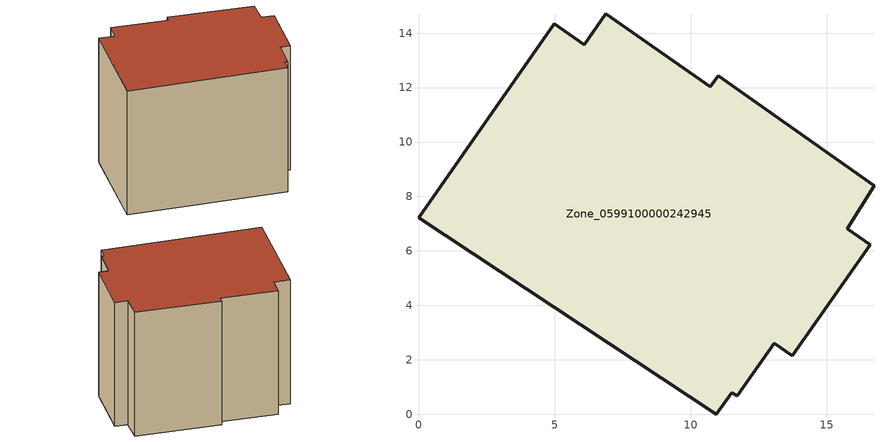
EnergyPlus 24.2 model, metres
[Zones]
Zone_0599100000242945
 floor ground (C_G): 15.75,6.82 16.6,6.23 13.73,2.15 13.08,2.61 11.71,0.67 11.51,0.79 10.94,0 0,7.21 4.99,14.34 6.09,13.57 6.89,14.71 10.73,12.03 11.01,12.44 16.74,8.4 z0
 wall outside (C_F): 16.6,6.23 15.75,6.82 16.74,8.4 11.01,12.44 10.73,12.03 6.89,14.71 6.09,13.57 4.99,14.34 0,7.21 10.94,0 11.51,0.79 11.71,0.67 13.08,2.61 13.73,2.15 16.6,6.23 z0:11.12
 roof outside (C_R): 6.89,14.71 6.09,13.57 4.99,14.34 0,7.21 10.94,0 11.51,0.79 11.71,0.67 13.08,2.61 13.73,2.15 16.6,6.23 15.75,6.82 16.74,8.4 11.01,12.44 10.73,12.03 z11.12
[BUILDING]
Pand.0599100000242945: North Axis=0; Terrain=City; Loads Convergence Tolerance Value=0.04; Temperature Convergence Tolerance Value=0.4; Solar Distribution=FullExterior; Maximum Number of Warmup Days=25; Minimum Number of Warmup Days=1
[Site:Location]
Rotterdam.The.Hague.AP_ZH_NLD Design_Conditions: Latitude=51.96; Longitude=4.45; Time Zone=1; Elevation=-4.5
[SITE:GROUNDTEMPERATURE:BUILDINGSURFACE]
18, 18, 18, 18, 18, 18, 18, 18, 18, 18, 18, 18
[MATERIAL] Thermal Absorptance=0.9; Solar Absorptance=0.7; Visible Absorptance=0.7
Name | Roughness | Thickness | Conductivity | Density | Specific Heat
G.D.1965 | MediumSmooth | 0.15 | 1 | 540 | 1210
F.D.1965 | Rough | 0.3 | 0.857143 | 1920 | 840
R.D.1965 | MediumRough | 0.2 | 0.08 | 1500 | 1000
[CONSTRUCTION]
C_G: G.D.1965
C_F: F.D.1965
C_R: R.D.1965
[ZONE]
Zone_0599100000242945: Type=1; Multiplier=1; Ceiling Height=Autocalculate; Volume=Autocalculate; Floor Area=autocalculate; Part of Total Floor Area=Yes
[ZONEINFILTRATION:DESIGNFLOWRATE]
Infil_Zone_0599100000242945: Zone or ZoneList or Space or SpaceList=Zone_0599100000242945; Schedule=AlwaysOn; Design Flow Rate Calculation Method=Flow/Area; Flow Rate per Floor Area=0.0042; Constant Term Coefficient=1; Temperature Term Coefficient=0; Velocity Term Coefficient=0; Velocity Squared Term Coefficient=0
[HVACTEMPLATE:ZONE:IDEALLOADSAIRSYSTEM]
Zone_0599100000242945: Maximum Heating Supply Air Temperature=50; Minimum Cooling Supply Air Temperature=13; Maximum Heating Supply Air Humidity Ratio=0.0156; Minimum Cooling Supply Air Humidity Ratio=0.0077; Heating Limit=NoLimit; Cooling Limit=NoLimit; Dehumidification Control Type=ConstantSensibleHeatRatio; Cooling Sensible Heat Ratio=0.7; Dehumidification Setpoint=60; Humidification Control Type=None; Humidification Setpoint=30; Outdoor Air Method=None; Outdoor Air Flow Rate per Person=0.00944; Outdoor Air Flow Rate per Zone Floor Area=0; Outdoor Air Flow Rate per Zone=0; Demand Controlled Ventilation Type=None; Outdoor Air Economizer Type=NoEconomizer; Heat Recovery Type=None; Sensible Heat Recovery Effectiveness=0.7; Latent Heat Recovery Effectiveness=0.65
[ZONECONTROL:THERMOSTAT]
ThermostatControl_Zone_0599100000242945: Zone or ZoneList=Zone_0599100000242945; Control Type Schedule=DualSetpointControlType; Control 1=Thermostat_Zone_0599100000242945; Temperature Difference Between Cutout And Setpoint=0
[THERMOSTATSETPOINT:DUALSETPOINT]
Thermostat_Zone_0599100000242945: Heating Setpoint Temperature Schedule=HeatingSetpoint_Zone_0599100000242945; Cooling Setpoint Temperature Schedule=CoolingSetpoint_Zone_0599100000242945
[SCHEDULE:COMPACT]
HeatingSetpoint_Zone_0599100000242945: Through: 12/31, For: AllDays, Until: 24:00, 21
CoolingSetpoint_Zone_0599100000242945: Through: 12/31, For: AllDays, Until: 24:00, 24
DualSetpointControlType: Through: 12/31, For: AllDays, Until: 24:00, 4
AlwaysOn: Through: 12/31, For: AllDays, Until: 24:00, 1
